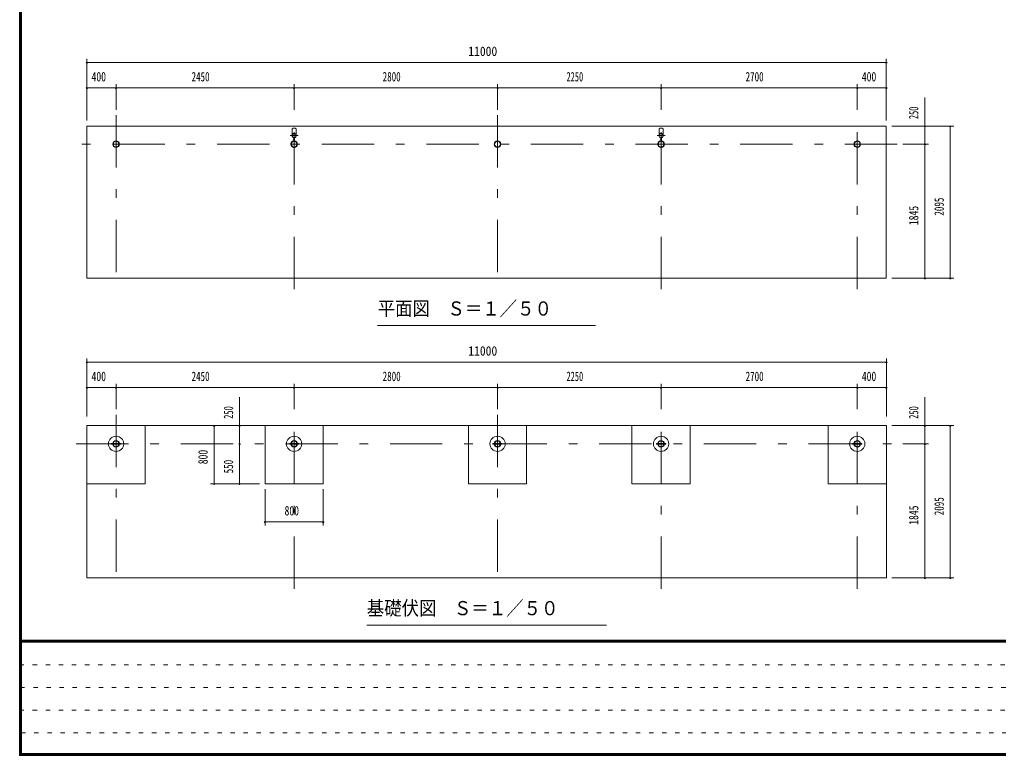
# Model space of a CAD drawing. Units: millimetres, scale not verified, with parts at other scales. Extents: x -25598 to 25608, y -10130 to 10130.
# Drawn here: x -3092 to 10378, y -10130 to 0 of the extents above; entities that cross this region are included whole.
import ezdxf
from ezdxf.enums import TextEntityAlignment as Align

# ---------------------------------------------------------------- set-up
doc = ezdxf.new("R2010")
doc.units = ezdxf.units.MM
doc.header["$LTSCALE"] = 60
doc.linetypes.add('USER1', pattern=[3, 1, -2])
doc.linetypes.add('USER3', pattern=[24, 12, -5, 2, -5])
for name, color, linetype, lineweight in [('0-2_1-05BOLD', 7, 'Continuous', 18), ('0-3_1-25CENTER', 3, 'USER3', 18), ('0-5_1-55DIM', 3, 'Continuous', 18), ('0-C_F-F1PAPER', 5, 'Continuous', 18)]:
    doc.layers.add(name, color=color, linetype=linetype, lineweight=lineweight)
doc.styles.add('ＭＳ ゴシック', font='')
doc.styles.get('ＭＳ ゴシック').set_extended_font_data('MS Gothic')

msp = doc.modelspace()

# ---------------------------------------------------------------- linework, layer by layer
at = {"layer": '0-2_1-05BOLD'}
for p, q in [((657.92, -1503.27), (657.92, -1587.85)), ((712.92, -1587.85), (712.92, -1503.27)), ((5707.92, -1587.85), (5707.92, -1503.27)), ((5762.92, -1503.27), (5762.92, -1587.85)), ((680.81, -1626.1), (680.81, -1669.45)), ((682.42, -1670.92), (682.42, -1624.71)), ((688.42, -1624.71), (688.42, -1670.92)), ((690.02, -1669.45), (690.02, -1626.1)), ((5730.82, -1626.1), (5730.82, -1669.45)), ((5732.42, -1670.92), (5732.42, -1624.71)), ((5738.42, -1624.71), (5738.42, -1670.92)), ((5740.02, -1669.45), (5740.02, -1626.1)), ((285.42, -5590.36), (285.42, -6390.36)), ((3085.42, -5590.36), (3085.42, -6390.36)), ((5335.42, -5590.36), (5335.42, -6390.36)), ((8035.42, -5590.36), (8035.42, -6390.36)), ((-1829.58, -5833.86), (-1808.65, -5833.86)), ((-1804.4, -5833.86), (-1724.75, -5833.86)), ((-1724.75, -5846.86), (-1804.4, -5846.86)), ((645.6, -5833.86), (725.25, -5833.86)), ((725.25, -5846.86), (645.6, -5846.86)), ((729.5, -5833.86), (750.43, -5833.86)), ((3445.6, -5833.86), (3525.25, -5833.86)), ((3525.25, -5846.86), (3445.6, -5846.86)), ((3529.5, -5833.86), (3550.43, -5833.86)), ((5775.25, -5833.86), (5695.6, -5833.86)), ((5695.6, -5846.86), (5775.25, -5846.86)), ((5800.43, -5833.86), (5779.5, -5833.86)), ((8475.25, -5833.86), (8395.6, -5833.86)), ((8395.6, -5846.86), (8475.25, -5846.86)), ((8500.43, -5833.86), (8479.5, -5833.86))]:
    msp.add_line(p, q, dxfattribs=at)
for points in [[(8835.41, -3560.36), (-2164.58, -3560.36), (-2164.58, -1465.37), (8835.41, -1465.37)], [(-2164.57, -5590.36), (8835.42, -5590.36), (8835.42, -7685.36), (-2164.57, -7685.36)]]:
    msp.add_lwpolyline(points, close=True, dxfattribs=at)
for points in [[(-1364.57, -5590.36), (-1364.57, -6390.36), (-2164.58, -6390.36)], [(285.42, -6390.36), (1085.43, -6390.36), (1085.43, -5590.36)], [(3085.42, -6390.36), (3885.43, -6390.36), (3885.43, -5590.36)], [(5335.42, -6390.36), (6135.43, -6390.36), (6135.43, -5590.36)], [(8035.42, -6390.36), (8835.43, -6390.36), (8835.43, -5590.36)], [(-1808.65, -5846.86), (-1829.58, -5846.86), (-1829.58, -5833.86)], [(-1720.5, -5833.86), (-1699.57, -5833.86), (-1699.57, -5846.86), (-1720.5, -5846.86)], [(641.35, -5846.86), (620.42, -5846.86), (620.42, -5833.86), (641.35, -5833.86)], [(750.43, -5833.86), (750.43, -5846.86), (729.5, -5846.86)], [(3441.35, -5846.86), (3420.42, -5846.86), (3420.42, -5833.86), (3441.35, -5833.86)], [(3550.43, -5833.86), (3550.43, -5846.86), (3529.5, -5846.86)], [(5691.35, -5833.86), (5670.42, -5833.86), (5670.42, -5846.86), (5691.35, -5846.86)], [(5779.5, -5846.86), (5800.43, -5846.86), (5800.43, -5833.86)], [(8391.35, -5833.86), (8370.43, -5833.86), (8370.43, -5846.86), (8391.35, -5846.86)], [(8479.5, -5846.86), (8500.43, -5846.86), (8500.43, -5833.86)]]:
    msp.add_lwpolyline(points, dxfattribs=at)
for centre, radius in [((685.42, -1597.37), 27.5), ((685.42, -1566.02), 2.25), ((5735.42, -1597.37), 27.5), ((5735.42, -1566.02), 2.25), ((-1764.58, -1715.37), 44.55), ((-1764.58, -1715.37), 40.35), ((685.42, -1715.37), 44.55), ((685.42, -1715.37), 40.35), ((3485.42, -1715.37), 44.55), ((3485.42, -1715.37), 40.35), ((5735.42, -1715.37), 44.55), ((5735.42, -1715.37), 40.35), ((8435.42, -1715.37), 44.55), ((8435.42, -1715.37), 40.35), ((685.42, -1763.77), 2.25), ((5735.42, -1763.77), 2.25), ((-1764.58, -5840.36), 105), ((685.42, -5840.36), 105), ((3485.42, -5840.36), 105), ((5735.42, -5840.36), 105), ((8435.43, -5840.36), 105), ((-1764.58, -5840.36), 44.55), ((-1764.58, -5840.36), 40.35), ((685.42, -5840.36), 44.55), ((685.42, -5840.36), 40.35), ((3485.42, -5840.36), 44.55), ((3485.42, -5840.36), 40.35), ((5735.42, -5840.36), 44.55), ((5735.42, -5840.36), 40.35), ((8435.43, -5840.36), 44.55), ((8435.43, -5840.36), 40.35)]:
    msp.add_circle(centre, radius, dxfattribs=at)
for centre, radius, start, end in [((685.42, -1597.37), 29.1, 90, 260.90512), ((685.42, -1538.76), 44.9, 52.23546, 127.76454), ((685.42, -1614.77), 44.9, 109.58864, 127.76454), ((685.42, -1566.02), 3.85, 270, 218.65778), ((685.42, -1597.37), 29.1, 279.09488, 84.06984), ((685.42, -1614.77), 44.9, 52.23546, 70.41136), ((5735.42, -1597.37), 29.1, 90, 260.90512), ((5735.42, -1538.76), 44.9, 52.23546, 127.76454), ((5735.42, -1614.77), 44.9, 109.58864, 127.76454), ((5735.42, -1566.02), 3.85, 270, 218.65778), ((5735.42, -1597.37), 29.1, 279.09488, 84.06984), ((5735.42, -1614.77), 44.9, 52.23546, 70.41136), ((685.42, -1715.37), 46.15, 95.72713, 270.00108), ((685.42, -1715.37), 46.15, 273.78915, 84.28163), ((5735.42, -1715.37), 46.15, 95.72713, 270.00108), ((5735.42, -1715.37), 46.15, 273.78915, 84.28163), ((685.42, -1763.77), 3.85, 142.09248, 90), ((5735.42, -1763.77), 3.85, 142.09248, 90)]:
    msp.add_arc(centre, radius, start, end, dxfattribs=at)
at = {"layer": '0-3_1-25CENTER'}
for p, q in [((-1764.58, -1315.37), (-1764.58, -3710.37)), ((685.42, -3710.37), (685.42, -1315.37)), ((3485.42, -1315.37), (3485.42, -3710.37)), ((5735.42, -3710.37), (5735.42, -1315.37)), ((8435.42, -3710.37), (8435.42, -1315.37)), ((740.42, -1597.37), (630.42, -1597.37)), ((5680.42, -1597.37), (5790.42, -1597.37)), ((8985.42, -1715.37), (-2314.58, -1715.37)), ((674.65, -1647.84), (696.18, -1647.84)), ((5746.19, -1647.84), (5724.66, -1647.84)), ((-1764.58, -5440.36), (-1764.58, -7835.36)), ((685.42, -7835.36), (685.42, -5440.36)), ((3485.42, -5440.36), (3485.42, -7835.36)), ((5735.42, -7835.36), (5735.42, -5440.36)), ((8435.42, -7835.36), (8435.42, -5440.36)), ((-2314.58, -5840.36), (8985.42, -5840.36))]:
    msp.add_line(p, q, dxfattribs=at)
at = {"layer": '0-5_1-55DIM'}
for p, q in [((-2154.58, -590.37), (-2174.58, -590.37)), ((-2164.58, -1390.37), (-2164.58, -540.37)), ((-2164.58, -590.37), (8835.41, -590.37)), ((8845.41, -590.37), (8825.41, -590.37)), ((8835.41, -540.37), (8835.41, -1390.37)), ((-2154.58, -940.37), (-2174.58, -940.37)), ((8835.41, -940.37), (-2164.58, -940.37)), ((-1754.58, -940.37), (-1774.58, -940.37)), ((-1764.58, -890.37), (-1764.58, -1240.37)), ((695.42, -940.37), (675.42, -940.37)), ((685.42, -1240.37), (685.42, -890.37)), ((3495.42, -940.37), (3475.42, -940.37)), ((3485.42, -890.37), (3485.42, -1240.37)), ((5745.42, -940.37), (5725.42, -940.37)), ((5735.42, -1240.37), (5735.42, -890.37)), ((8445.42, -940.37), (8425.42, -940.37)), ((8435.42, -1240.37), (8435.42, -890.37)), ((8845.41, -940.37), (8825.41, -940.37)), ((9365.42, -3560.37), (9365.42, -1072.87)), ((8910.42, -1465.36), (9765.42, -1465.36)), ((9375.42, -1465.37), (9355.42, -1465.37)), ((9725.42, -1465.37), (9705.42, -1465.37)), ((9715.42, -1465.36), (9715.42, -3560.37)), ((9415.42, -1715.37), (9060.42, -1715.37)), ((9375.42, -1715.37), (9355.42, -1715.37)), ((9765.42, -3560.37), (8910.42, -3560.37)), ((9375.42, -3560.37), (9355.42, -3560.37)), ((9725.42, -3560.37), (9705.42, -3560.37)), ((4835.42, -4210.37), (1835.42, -4210.37)), ((-2164.57, -4665.37), (-2164.57, -5465.36)), ((8835.42, -4665.37), (8835.42, -5465.36)), ((-2154.58, -4715.36), (-2174.58, -4715.36)), ((-2164.57, -4715.36), (8835.42, -4715.36)), ((8845.42, -4715.36), (8825.42, -4715.36)), ((-2154.58, -5065.36), (-2174.58, -5065.36)), ((8835.42, -5065.36), (-2164.57, -5065.36)), ((-1754.58, -5065.36), (-1774.58, -5065.36)), ((-1764.58, -5015.37), (-1764.58, -5365.36)), ((695.42, -5065.36), (675.42, -5065.36)), ((685.42, -5365.36), (685.42, -5015.37)), ((3495.42, -5065.36), (3475.42, -5065.36)), ((3485.42, -5015.37), (3485.42, -5365.36)), ((5745.42, -5065.36), (5725.42, -5065.36)), ((5735.42, -5365.36), (5735.42, -5015.37)), ((8445.42, -5065.36), (8425.42, -5065.36)), ((8435.42, -5365.36), (8435.42, -5015.37)), ((8845.42, -5065.36), (8825.42, -5065.36)), ((-64.58, -5197.86), (-64.58, -6390.36)), ((9365.42, -7685.37), (9365.42, -5197.86)), ((-404.57, -5590.37), (-424.57, -5590.37)), ((-414.57, -6390.36), (-414.57, -5590.36)), ((-54.58, -5590.37), (-74.58, -5590.37)), ((8910.42, -5590.36), (9765.42, -5590.36)), ((9375.42, -5590.36), (9355.42, -5590.36)), ((9725.42, -5590.36), (9705.42, -5590.36)), ((9715.42, -5590.36), (9715.42, -7685.37)), ((-54.58, -5840.37), (-74.58, -5840.37)), ((9060.42, -5840.36), (9415.42, -5840.36)), ((9375.42, -5840.37), (9355.42, -5840.37)), ((210.43, -6390.36), (-464.58, -6390.36)), ((-404.57, -6390.37), (-424.57, -6390.37)), ((-54.58, -6390.37), (-74.58, -6390.37)), ((285.42, -6465.36), (285.42, -6965.36)), ((1085.43, -6965.36), (1085.43, -6465.36)), ((295.42, -6915.37), (275.42, -6915.37)), ((285.42, -6915.36), (1085.43, -6915.36)), ((1095.43, -6915.37), (1075.43, -6915.37)), ((9765.42, -7685.37), (8910.42, -7685.37)), ((9375.42, -7685.37), (9355.42, -7685.37)), ((9725.42, -7685.37), (9705.42, -7685.37)), ((1685.42, -8335.36), (4985.42, -8335.36))]:
    msp.add_line(p, q, dxfattribs=at)
for centre in [(-2164.58, -590.37), (8835.41, -590.37), (-2164.58, -940.37), (-1764.58, -940.37), (685.42, -940.37), (3485.42, -940.37), (5735.42, -940.37), (8435.42, -940.37), (8835.41, -940.37), (9365.42, -1465.37), (9715.42, -1465.37), (9365.42, -1715.37), (9365.42, -3560.37), (9715.42, -3560.37), (-2164.58, -4715.36), (8835.42, -4715.36), (-2164.58, -5065.36), (-1764.58, -5065.36), (685.42, -5065.36), (3485.42, -5065.36), (5735.42, -5065.36), (8435.42, -5065.36), (8835.42, -5065.36), (-414.57, -5590.37), (-64.58, -5590.37), (9365.42, -5590.36), (9715.42, -5590.36), (-64.58, -5840.37), (9365.42, -5840.37), (-414.57, -6390.37), (-64.58, -6390.37), (285.42, -6915.37), (1085.43, -6915.37), (9365.42, -7685.37), (9715.42, -7685.37)]:
    msp.add_arc(centre, 10, 180, 0, dxfattribs=at)
at = {"layer": '0-C_F-F1PAPER'}
for p, q in [((25582.76, -8545.04), (-3067.24, -8545.04)), ((-3067.24, -8547.54), (25582.76, -8547.54)), ((25582.76, -8550.04), (-3067.24, -8550.04)), ((-3067.24, -8552.54), (25582.76, -8552.54)), ((25582.76, -8555.04), (-3067.24, -8555.04)), ((-3067.24, -8557.54), (25582.76, -8557.54)), ((25582.76, -8560.04), (-3067.24, -8560.04)), ((-3067.24, -8562.54), (25582.76, -8562.54)), ((25582.76, -8565.04), (-3067.24, -8565.04)), ((-3067.24, -8567.54), (25582.76, -8567.54)), ((25582.76, -8570.04), (-3067.24, -8570.04))]:
    msp.add_line(p, q, dxfattribs=at)
at = {"layer": '0-C_F-F1PAPER', "color": 6, "linetype": 'USER1'}
for p, q in [((-3092.24, -8882.04), (15157.76, -8882.04)), ((15157.76, -9194.04), (-3092.24, -9194.04)), ((-3092.24, -9506.04), (15157.76, -9506.04)), ((12649.76, -9818.04), (-3092.24, -9818.04))]:
    msp.add_line(p, q, dxfattribs=at)
at = {"layer": '0-C_F-F1PAPER'}
for points in [[(25607.76, -10130.04), (-3092.24, -10130.04), (-3092.24, 9969.96), (25607.76, 9969.96)], [(25605.25, -10127.54), (-3089.74, -10127.54), (-3089.74, 9967.46), (25605.25, 9967.46)], [(25602.76, -10125.04), (-3087.24, -10125.04), (-3087.24, 9964.96), (25602.76, 9964.96)], [(25600.26, -10122.54), (25600.26, 9962.46), (-3084.74, 9962.46), (-3084.74, -10122.54)], [(25597.76, -10120.04), (-3082.24, -10120.04), (-3082.24, 9959.96), (25597.76, 9959.96)], [(25595.26, -10117.54), (25595.26, 9957.46), (-3079.74, 9957.46), (-3079.74, -10117.54)], [(25592.75, -10115.04), (-3077.24, -10115.04), (-3077.24, 9954.96), (25592.75, 9954.96)], [(25590.26, -10112.54), (25590.26, 9952.46), (-3074.74, 9952.46), (-3074.74, -10112.54)], [(25587.75, -10110.04), (25587.75, 9949.96), (-3072.24, 9949.96), (-3072.24, -10110.04)], [(25585.26, -10107.54), (25585.26, 9947.46), (-3069.74, 9947.46), (-3069.74, -10107.54)], [(25582.76, -10105.04), (-3067.24, -10105.04), (-3067.24, 9944.96), (25582.76, 9944.96)]]:
    msp.add_lwpolyline(points, close=True, dxfattribs=at)

# ---------------------------------------------------------------- texts
at = {"layer": '0-5_1-55DIM', "color": 7, "style": 'ＭＳ ゴシック'}
for s, height, width, p in [('11000', 130.2, 0.9, (3082.37, -540.37)), ('400', 130.2, 0.75, (-2102.2, -890.37)), ('2450', 130.2, 0.7, (-725.59, -890.37)), ('2800', 130.2, 0.7, (1904.15, -890.37)), ('2250', 130.2, 0.65, (4433.74, -890.37)), ('2700', 130.2, 0.7, (6898.82, -890.37)), ('400', 130.2, 0.75, (8497.79, -890.37)), ('平面図\u3000Ｓ＝１／５０', 195.4, 0.9, (1835.42, -4133.72)), ('11000', 130.2, 0.9, (3082.38, -4665.36)), ('400', 130.2, 0.75, (-2102.2, -5015.36)), ('2450', 130.2, 0.7, (-725.58, -5015.36)), ('2800', 130.2, 0.7, (1904.15, -5015.36)), ('2250', 130.2, 0.65, (4433.74, -5015.36)), ('2700', 130.2, 0.7, (6898.82, -5015.36)), ('400', 130.2, 0.75, (8497.8, -5015.36)), ('800', 130.2, 0.75, (554.02, -6865.37)), ('基礎伏図\u3000Ｓ＝１／５０', 195.4, 0.9, (1685.42, -8258.71))]:
    msp.add_text(s, height=height, dxfattribs=dict(at, width=width)).set_placement(p, align=Align.BOTTOM_LEFT)
for s, width, p in [('250', 0.65, (9315.41, -1370.95)), ('2095', 0.7, (9665.42, -2698.87)), ('1845', 0.75, (9315.41, -2830.09)), ('250', 0.65, (-114.58, -5495.95)), ('250', 0.65, (9315.41, -5495.95)), ('800', 0.75, (-464.57, -6121.77)), ('550', 0.7, (-114.58, -6246.86)), ('2095', 0.7, (9665.42, -6823.87)), ('1845', 0.75, (9315.41, -6955.09))]:
    msp.add_text(s, height=130.2, rotation=90, dxfattribs=dict(at, width=width)).set_placement(p, align=Align.BOTTOM_LEFT)

doc.saveas('drawing.dxf')
